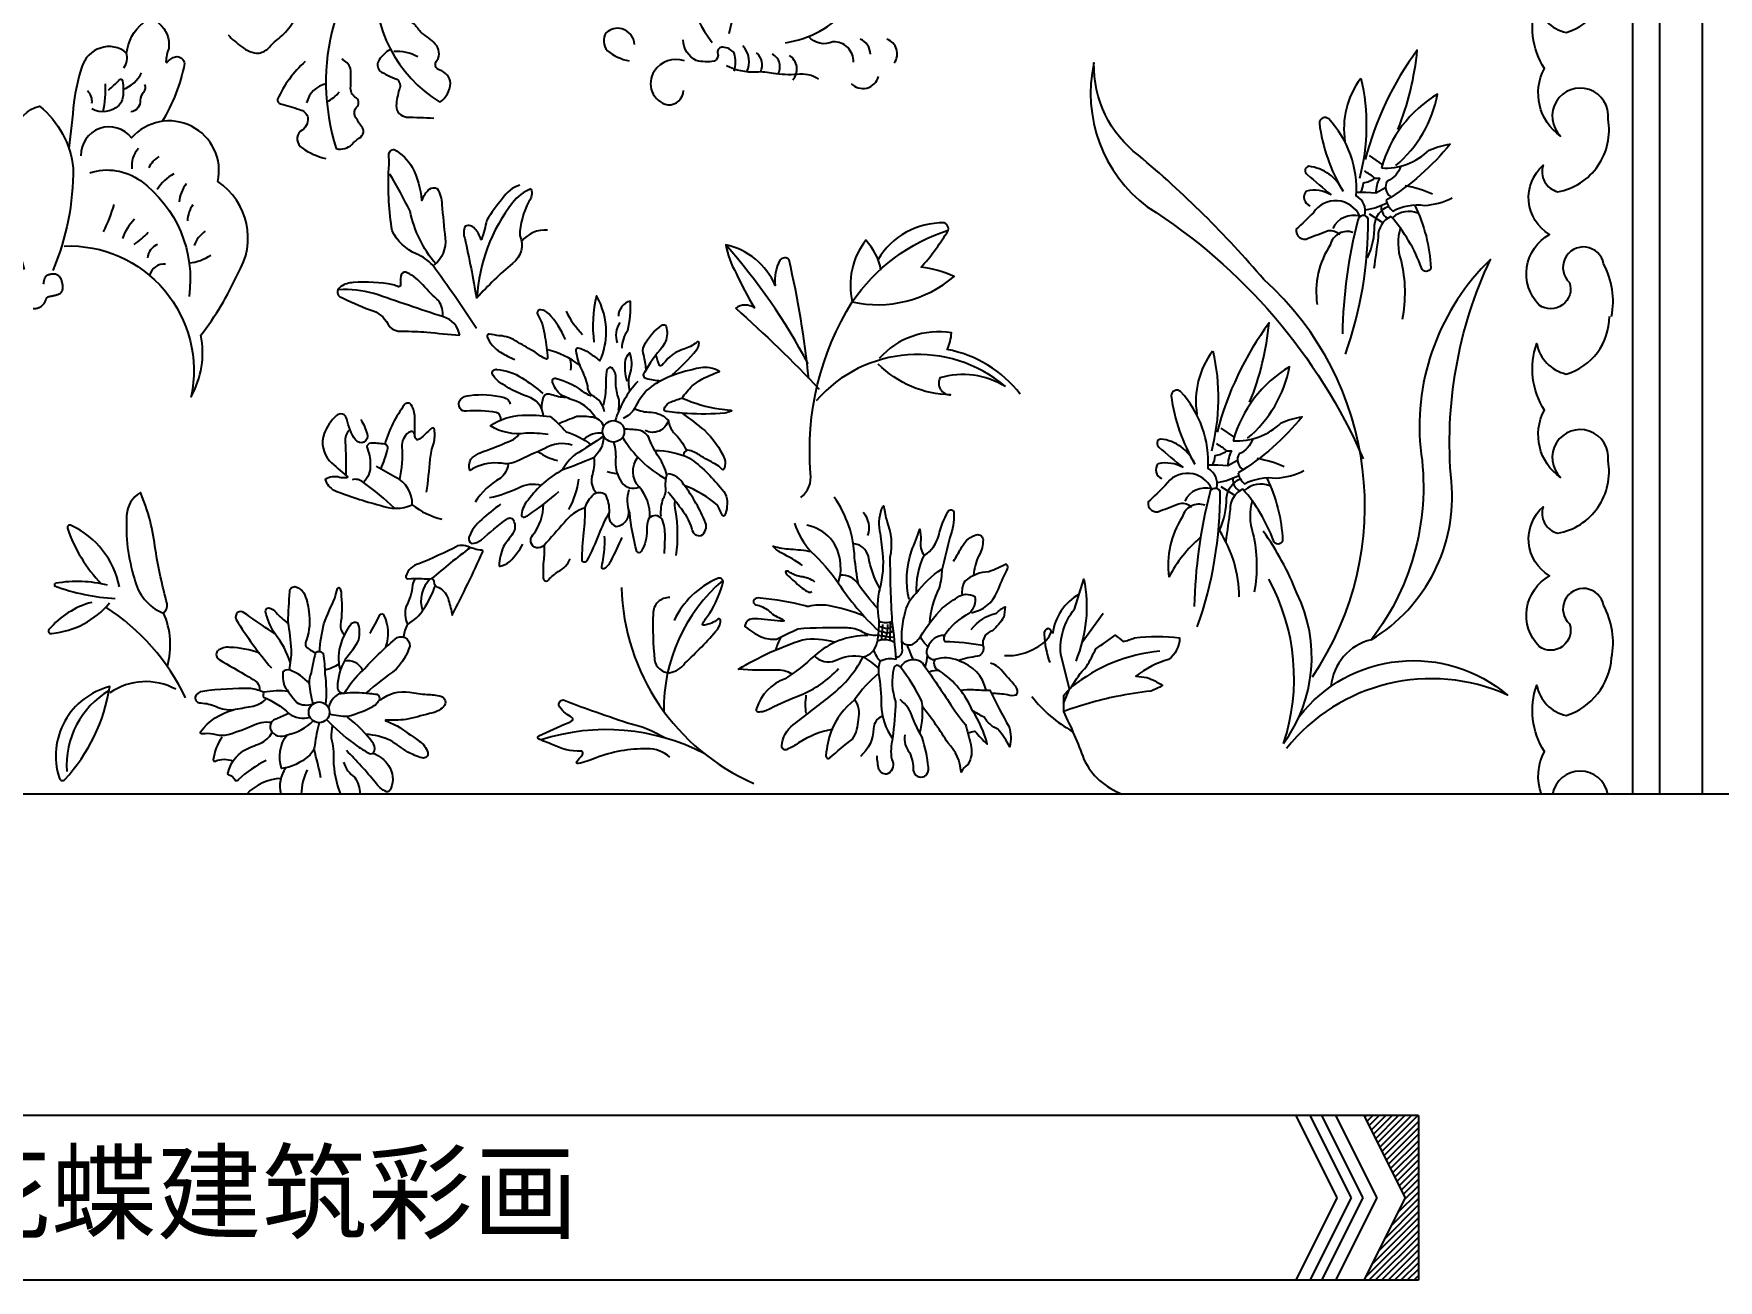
# Model space of a CAD drawing. Extents: x -66030 to 95157, y -13132 to 45879.
# Drawn here: x -59310 to -58642, y 2542 to 3035 of the extents above; entities that cross this region are included whole.
import ezdxf

# ---------------------------------------------------------------- set-up
doc = ezdxf.new("R2010")
doc.units = 0
doc.header["$LTSCALE"] = 100
doc.header["$MEASUREMENT"] = 0
for name, color, linetype in [('3', 11, 'CONTINUOUS'), ('4', 121, 'CONTINUOUS'), ('BH', 21, 'CONTINUOUS'), ('TEXT', 105, 'CONTINUOUS')]:
    doc.layers.add(name, color=color, linetype=linetype)
doc.styles.add('HZ', font='simhei.ttf')

# ---------------------------------------------------------------- blocks, each defined once
blk = doc.blocks.new('A$C39D27A13')
at = {"layer": '3'}
for p, q in [((1751.18, 0), (1751.18, 450)), ((1761.81, 0), (1761.81, 450)), ((1778.7, 0), (1778.7, 450)), ((1652.13, 249.21), (1646.77, 252.95)), ((1651.75, 226.53), (1646.77, 229.73)), ((1593.47, 141.19), (1588.11, 144.94)), ((1593.09, 118.51), (1588.11, 121.71)), ((1533, 60.21), (1541.29, 71.61))]:
    blk.add_line(p, q, dxfattribs=at)
for points in [[(1414.33, 344.86, 0.44894), (1400.95, 367.55, 0.74842), (1387.32, 374.07, 0.336972), (1386.43, 297.72)], [(1415.56, 297.6, 0.17459), (1440.28, 311.08, 0.636867), (1457.89, 315.23, 0.390474), (1467.01, 324.35, 0.803473), (1473.35, 343.28, 0.761374), (1459.64, 359.41, 0.576519), (1430.28, 360.8, 0.164434), (1393.02, 301.18, 0.164955)], [(1742.71, 189.18, 0.173904), (1739.51, 210.03, 1.389298), (1726.05, 202.64, -0.73149), (1713.99, 193.7, -0.491505), (1718.08, 221.67, -0.504606), (1715.6, 249.08, 0.435755), (1721.36, 238.56, 0.415023), (1741.29, 267.31, 1.600816), (1722.52, 260.61, -0.380556), (1716.11, 287.34, -0.232427), (1713.07, 313.67, 0.303494), (1724.77, 301.63, 0.302967), (1742.71, 324.46, 0.332582)], [(1278.62, 274.1, 0.242841), (1282.81, 281.54, 0.305966), (1278.6, 286.77, -0.576165), (1277.49, 290.6, 0.34629), (1276.81, 297.08, 0.063343), (1271.37, 301.46, -0.014893), (1268.64, 304.98, 0.226622), (1259.98, 307.07)], [(1154.55, 293.51, -0.18776), (1161.1, 305.53, -0.448534), (1167.38, 305.31, -0.261054), (1171.23, 295.34, 0.073887), (1170.14, 290.05, 0.632612), (1170.73, 289.97, -0.147667), (1173.98, 292.06, -0.417076), (1177.54, 289.31, -0.086449), (1168.64, 266.43)], [(1194.77, 300.68, 0.049404), (1200.19, 295.99, 0.174428), (1207, 293.45, 0.154601), (1211.1, 295.78, -0.062041), (1215.44, 299.73, 0.057931), (1220.41, 305.58)], [(1355.77, 296.87, 0.313292), (1350.69, 303.12, 0.242628), (1344.43, 301.52, 0.3259), (1344.96, 294.43, 0.119046), (1353.61, 290.39, 0.12118)], [(1153.49, 287.66, 0.215436), (1154.55, 293.51, 0.27149), (1144.2, 295.47, 0.252697), (1136.86, 288.09, 0.045364), (1133.7, 273.92, -0.002677), (1131.7, 255.74, -0.108915)], [(1258.86, 294.96, 0.086379), (1254.57, 290.88, 0.312814), (1254.72, 286.43, 0.038637), (1261.64, 283.12, -0.364758), (1262.53, 279.1, 0.047319), (1261.33, 272.64, 0.388475), (1265.43, 268.16, -0.002472), (1276.2, 267.76, 0.038211)], [(1395.18, 286.35, 0.145397), (1395.21, 293.47, 0.223233), (1390.75, 295.77, 0.491621), (1388.62, 293.66, -0.388802), (1387.27, 290.24, -0.084551), (1380.16, 290.5, -0.271025), (1374.94, 298.75)], [(1442.42, 289.85, 0.443709), (1434.32, 297.95, -0.334224), (1424.63, 300.08)], [(1658.02, 263.2, 0.074234), (1665.71, 294.66, 0.095175), (1645.11, 251.3, 0.095175)], [(1225.31, 290.12, 0.104597), (1214.3, 275.17, 0.363797), (1215.56, 273.36, -0.036789), (1223.1, 271.1, -0.292), (1226.33, 267.94, -0.299029), (1223.43, 262.51, 0.482358), (1224.05, 255.94, 0.100554), (1233.51, 251.74, 0.100554)], [(1237.61, 255.65, 0.261869), (1243.82, 257.33, -0.082851), (1246.71, 259.75, 0.158121), (1248.45, 262.09, 0.162532), (1247.58, 264.39, -0.027868), (1245.11, 268.4, -0.312737), (1245.62, 272.08, 0.448729), (1245.64, 275.61, -0.261807), (1243.28, 279.52, 0.020968), (1243.29, 287.43, 0.188471), (1239.74, 291.07, 0.188471)], [(1375.48, 290.39, 0.345926), (1363.56, 286.26, 0.530655), (1368.87, 272.97, 0.414184), (1375.19, 278.72, 0.414184)], [(1428.65, 283.11, 0.187178), (1420.11, 285.03, -0.057739), (1410.72, 285.41, 0.069187), (1403.94, 285.96, -0.141273), (1392.21, 288.5)], [(1624.25, 46.45, 0.374568), (1604.97, 203.86, 0.041694), (1555.36, 252.99, -0.24003), (1537.7, 289.57, 0.294473), (1558.74, 232.6, -0.150041), (1644.34, 132.82)], [(1147.35, 278.85, 0.042086), (1151.56, 282.79, -0.423106), (1152.73, 282.97, -0.092904), (1153.18, 277.55, -0.210699), (1151.42, 272.72, -0.32468), (1140.83, 271.37, -0.330129)], [(1161.7, 281.02, -0.252005), (1161.31, 277.91, 0.175393), (1159.99, 274.84, -0.39544), (1156.18, 270.22)], [(1643.34, 283.47, 0.202984), (1637.11, 258.41, 0.202984)], [(1657.21, 248.93, 0.173449), (1673.77, 277.24, 0.19237), (1651.51, 247.98)], [(1114.09, 207.76, -0.103593), (1110.56, 262.49, -0.307036), (1120.11, 272.44, -0.199657), (1133.38, 247.97, -0.102589), (1125.29, 207.34, -0.102589)], [(1641.55, 236.84, 0.207264), (1630.65, 267.42, 0.638051), (1626.96, 265.79, 0.102398), (1636.33, 238.73)], [(1129.79, 217.06, -0.49012), (1180.09, 157.38, 0.179356), (1184.01, 181.72, 0.05701), (1198.55, 206.07, 0.406327), (1190.69, 242.58, 0.776761), (1156.51, 259.86, 0.729413), (1136.47, 252.79)], [(1293.19, 184.44, 0.011513), (1275.79, 209.44, 0.113511), (1269.28, 213.93, -0.173218), (1259.75, 223.08, -0.049009), (1258.34, 246.52, 0.048353), (1258.42, 253.01, -0.474423), (1260.58, 255.3, -0.124844), (1267.72, 248.26, -0.097387), (1271.34, 235.26, 0.708454), (1271.62, 235.26, -0.146413), (1274.51, 239.58, -0.228231), (1277.6, 239.89, -0.118058), (1279.45, 233.52, 0.008431), (1280.75, 220.21, -0.249254), (1276.42, 209.47)], [(1651.51, 247.98, 0.213768), (1670.49, 255.09, -0.054662), (1678.79, 257.46, -0.083906), (1653.41, 235.18)], [(1140.01, 246.12, -0.235918), (1160.05, 242.98, -0.275751), (1179.3, 197.04, -0.275751)], [(1636.33, 238.73, 0.268624), (1622.75, 248.64, 0.662847), (1622.1, 245.41, 0.005968), (1631.63, 237.33, 0.005968)], [(1659.21, 248.7, -0.219998), (1653.89, 242.76, 0.421002), (1655.19, 236.72, 0.421002)], [(1276.97, 209.97, -0.121158), (1266.83, 230.84, 0.022579), (1258.79, 245.59, 0.022579)], [(1310.31, 241.21, 0.17902), (1303.47, 235.86, 0.041666), (1297.24, 227.25, -0.01445), (1295.16, 219.69, -0.76192), (1294.85, 219.68, 0.138261), (1292.49, 223.94, 0.342087), (1288.6, 224.89, 0.201735), (1288.49, 220.15, -0.011217), (1293.19, 196.34)], [(1643.42, 238.26, 0.068937), (1644.4, 242.05, 0.108187), (1648.9, 243.95), (1650.8, 243.95, 0.124695), (1649.38, 238.02)], [(1314.68, 239.67, -0.274989), (1313.88, 234.67, 0.113037), (1310.25, 221.17, -0.357775), (1307.38, 210.2, 0.032567), (1293.33, 196.56, 0.031289)], [(1314.68, 239.67, 0.14768), (1307.44, 234.2, 0.152227), (1293.33, 196.56, 0.152227)], [(1642.99, 228.84, 0.594299), (1624.58, 230.19, 0.001227), (1617.84, 223.7, 0.619007), (1622.57, 220.13, -0.008961), (1630.49, 223.16, -0.234138), (1635.03, 221.67)], [(1653.41, 235.18, 0.170849), (1656.02, 230.91, -0.154074), (1668.6, 233.18, 0.104608), (1679.5, 236.13, 0.104608)], [(1637.28, 174.26, 0.087595), (1646.32, 227.88, 0.744055), (1642.21, 227.27, 0.058259), (1636.1, 182.32)], [(1646.06, 212.42, 0.113482), (1648.86, 225.39, -0.28517), (1654.36, 232.81)], [(1664.81, 233.13, -0.102304), (1671.09, 208.35, -0.734687), (1667.43, 208.38, 0.09403), (1655.31, 228.78, 0.301506), (1650.26, 220.68, -0.006833), (1648.52, 208.1)], [(1421.6, 117.5, 0.270944), (1425.46, 127.02, -0.160936), (1441.96, 194.96, -0.166357), (1479.98, 223.33, -0.166357)], [(1441.96, 194.96, 0.237965), (1482.26, 205.04, 0.079502), (1469.24, 208.64, 0.040984), (1479.36, 222.22, 0.563081), (1478.33, 226.22, 0.271172), (1452.18, 211.72)], [(1640.36, 222.38, 0.455046), (1631.35, 217.64, 0.182971), (1626.07, 193.95, 0.182971)], [(1659.1, 224.39, 0.161877), (1659.34, 211.24, -0.101796), (1659.82, 188.01)], [(1424.73, 164.56, 0.029805), (1416.95, 211.62, 0.45915), (1413.32, 211.5, 0.151007), (1411.41, 201.44, 0.243457), (1391.85, 217.51, 0.087508), (1396, 206.25, 0.031564), (1403.23, 192.6, 0.313281), (1395.81, 192.45, -0.021526), (1428.9, 160.41)], [(1453.3, 207.54, 0.153973), (1447.33, 219.33, 0.226236), (1441.96, 194.96)], [(1279.79, 189.15, 0.165455), (1278.26, 195.31, -0.038478), (1271.93, 201.63, 0.10218), (1265.73, 206.46, 0.327772), (1263.39, 206.1, 0.085048), (1263.06, 201.91, -0.447949), (1262.22, 200.89, 0.066337), (1260.18, 201.69, 0.065201), (1244.34, 202.57, 0.14722), (1239.44, 200.97, 0.536996), (1238.89, 197.09, 0.022745), (1251.05, 191.75, -0.215543), (1258.03, 186.18, 0.30573), (1263.87, 183.37, -0.006283), (1273.48, 182.99, 0.011617), (1286.49, 181.71, 0.011617)], [(1286.49, 181.71, 0.299508), (1280.02, 188.98, -0.002429), (1252.46, 198.26, 0.084286), (1238.6, 199.77)], [(1343.87, 151.33, 0.244363), (1338.97, 157.88, -0.257196), (1337.22, 161.72, 0.055535), (1334.7, 168.37, -0.066964), (1332.64, 175.54, -0.452464), (1333.14, 176.73, -0.121566), (1337.87, 174.62, -0.018051), (1342.03, 171.57, 0.104814), (1344.55, 183.14, 0.124964), (1340.71, 197.33, 0.093107), (1339.66, 178.93)], [(1328.35, 179.98, 0.092069), (1321.73, 190.26, 0.177878), (1318.45, 191.84, 0.558011), (1317.3, 190.12, -0.109551), (1320.23, 181.16, -0.026574), (1321.29, 172.65, -0.510019), (1320.85, 172.27, -0.064126), (1316.32, 174.97, 0.013966), (1309.46, 178.96, 0.140693), (1302.17, 181.55, -0.012659), (1298.21, 182.15, 0.605716), (1297.39, 181.12, 0.162566), (1302.64, 174.99, 0.045082), (1308.35, 172.09)], [(1742.71, 53.91, 0.173904), (1739.51, 74.76, 1.389298), (1726.05, 67.37, -0.73149), (1713.99, 58.42, -0.491505), (1718.08, 86.4, -0.504606), (1715.6, 113.81, 0.435755), (1721.36, 103.28, 0.415023), (1741.29, 132.04, 1.600816), (1722.52, 125.34, -0.380556), (1716.11, 152.07, -0.232427), (1713.07, 178.4, 0.303494), (1724.77, 166.36, 0.332582), (1741.85, 189.18, 0.332582)], [(1360.32, 168.28, 0.034886), (1359.45, 173.81, -0.213312), (1359.49, 177.55, -0.133815), (1366.53, 185.65, -0.245135), (1367.95, 185.76, -0.129331), (1368.6, 183.08, -0.160243), (1366.84, 177.09, 0.053523), (1359.63, 167, 0.597668), (1360.24, 164.67, 0.049171), (1366.14, 163.69, 0.049171)], [(1508.47, 158.4, 0.184221), (1479.58, 176.08, 0.093907), (1481.27, 182.66, 0.258152), (1452.64, 172.49, 0.258152)], [(1599.36, 155.18, 0.074234), (1607.05, 186.64, 0.095175), (1586.45, 143.28, 0.095175)], [(1352.81, 163.42, -0.100018), (1352.11, 171.88, -0.111679), (1353.72, 174.8, -0.168189), (1353.95, 166.97, 0.136964), (1353.78, 159.4, 0.136964)], [(1370.7, 166.05, 0.037387), (1380.28, 175.9, 0.127315), (1381.38, 178.67, 0.687605), (1380.28, 178.84, -0.075166), (1375.26, 176.18, 0.135194), (1368.98, 172.52, 0.006786), (1366.66, 169.91, -0.405674), (1365.63, 169.72, -0.024889), (1364.21, 173.92, -0.024889)], [(1584.68, 175.45, 0.202984), (1578.46, 150.39, 0.202984)], [(1319.65, 149.81, 0.317965), (1313.33, 157.41, -0.069852), (1301.9, 163.44, -0.108796), (1299.31, 166.55, -0.511626), (1301.26, 168.19, -0.118559), (1311.09, 164.86, -0.04235), (1319.4, 158.69)], [(1349.37, 152.11, 0.160264), (1349.04, 157.98, -0.076599), (1348.33, 163.98, 0.207472), (1347.2, 168.32, 0.259668), (1345.89, 169.03, 0.270779), (1344.69, 167.32, 0.048363), (1344.39, 161.94, -0.045564), (1343.34, 153.95)], [(1374.65, 156.85, 0.069979), (1389.3, 152.55, -0.014596), (1393.7, 152.05, -0.066241), (1394.12, 151.89, -0.592188), (1394.02, 151.63, -0.062406), (1391.47, 150.91, -0.039925), (1376.59, 150.72, -0.016024), (1368.64, 151.47, -0.296548), (1367.47, 152.3, -0.26007), (1369.63, 155.02, -0.041145), (1374.46, 156.83, -0.024326), (1378.58, 161.72, -0.076245), (1386.49, 166.21, -0.011164), (1389.38, 167.36, 0.076203), (1385.56, 168.8, 0.119979), (1378.56, 168.07, 0.051715), (1368.46, 164.83, 0.068693), (1360.6, 159.95, 0.066119), (1355.78, 152.76, -0.163497), (1351.21, 148.81)], [(1502.61, 161.37, 0.213959), (1476.69, 164.81, 0.566335), (1480.91, 158.13, -0.194675), (1452.26, 170.29)], [(1598.55, 140.91, 0.173449), (1615.12, 169.23, 0.19237), (1592.86, 139.96)], [(1340.39, 148.9, 0.162405), (1332.64, 155.62, -0.050426), (1326.53, 158.16, -0.138294), (1323.29, 163.13, -0.72214), (1324.8, 164.61, -0.096926), (1334.47, 160, 0.059902), (1338.61, 157.69)], [(1268.78, 141.73, 0.003588), (1268.7, 149.11, 0.140536), (1267.3, 154.14, 0.481999), (1264.67, 154.27, 0.089881), (1256.84, 138.62)], [(1302.83, 148.17, 0.375278), (1300.93, 151.09, 0.06794), (1289.13, 151.69, -0.379226), (1286.62, 152.76, -0.290728), (1286.76, 156.29, -0.200273), (1290.47, 157.91, -0.095728), (1304.04, 157.03, -0.274459), (1306.51, 154.48)], [(1318.99, 152.55, -0.064926), (1319.67, 157.34, -0.412317), (1322.85, 158.3, 0.079143), (1328.39, 157.14, 0.05588)], [(1582.89, 128.82, 0.207264), (1571.99, 159.4, 0.638051), (1568.3, 157.77, 0.102398), (1577.68, 130.71)], [(1247.37, 148.29, -0.067155), (1249.85, 142.62, -0.865378), (1245.23, 140.23, -0.100526), (1241.75, 148.52, 0.59903), (1237.66, 149.89, 0.108763), (1232.76, 142.75, 0.271813), (1234.95, 132, 0.019237), (1241.71, 126.01, -0.706836), (1241.75, 125.27, -0.058155), (1238.89, 125.4, 0.21893), (1233.25, 124.63, 0.202297), (1236.75, 120.3, 0.035253), (1254.83, 114.44, 0.202315), (1267.71, 114.56, 0.202315)], [(1321.51, 142.39, 0.041186), (1312.66, 142.89, -0.16978), (1298.62, 145.8, -0.149538), (1311.24, 150.01, -0.04984), (1322.29, 149.48, -0.063379), (1328.61, 143.44, -0.105248), (1338.42, 138.34)], [(1343.54, 145.57, 0.289439), (1339.13, 149.22, 0.055346), (1332.82, 149.48, 0.019868), (1325.71, 146.59, 0.019868)], [(1355.73, 152.69, 0.102433), (1362.26, 151.21, -0.207746), (1369.13, 147.91, -0.465834), (1359.92, 143.96)], [(1369.13, 147.91, 0.139889), (1371.2, 143.21, -0.100123), (1376.28, 136.05)], [(1374.65, 150.8, -0.012574), (1383.39, 144.1, -0.099287), (1391.42, 132.79, -0.120877), (1391.38, 129.12, -0.167037), (1390.8, 128.39, -0.295456), (1390.22, 128.8, 0.090721), (1387.77, 130.71, -0.023375), (1381.56, 134.16, 0.114013), (1376.9, 136.19, 0.402573), (1375.18, 134.24, 0.402573)], [(1592.86, 139.96, 0.213768), (1611.83, 147.07, -0.054662), (1620.13, 149.44, -0.083906), (1594.75, 127.16)], [(1242.64, 144.02, 0.219197), (1241.12, 139.47, -0.020187), (1241.42, 126.45)], [(1273.39, 119.53, 0.012282), (1274.83, 132.62, -0.06729), (1276.21, 139, 0.099395), (1276.49, 144.31, 0.763839), (1275.1, 144.63, -0.0139), (1270.76, 140.72, -0.247323), (1269.48, 140.36, -0.180904), (1268.77, 141.78, 0.198202), (1267.85, 143.56, 0.218736), (1266.2, 143.14, 0.24555), (1263.52, 137.53, -0.083886), (1262.6, 124.63)], [(1330.98, 138.18, 0.228261), (1320.17, 136.84, 0.004888), (1309.01, 131.76, -0.166044), (1303.02, 131.01, 0.137738), (1292.57, 129.29, 0.0099), (1290.46, 128.19, -0.183798), (1290.84, 132.63, -0.129235), (1297.56, 136.21, 0.005916), (1306.87, 140.02, 0.115815), (1309.93, 142.39)], [(1343.51, 141.81, -0.231628), (1339.16, 133, -0.014695), (1327.32, 128.41, 0.112174), (1313.59, 116.45, 0.154839), (1310.96, 110.71, 0.572887), (1312.06, 109.71, 0.091759), (1313.79, 110.5, 0.030295), (1325.71, 119.78, 0.030295)], [(1343.51, 141.81, -0.020218), (1332.19, 134.47, 0.095015), (1327.21, 128.49, 0.095015)], [(1366.23, 110.05, -0.102155), (1367.1, 117.03, 0.190702), (1368.01, 121.74, -0.043372), (1368.47, 126.44, 0.093997), (1365.35, 133.43, -0.048466), (1361.67, 140.46, 0.285641), (1357.26, 144.13, 0.039319), (1351.58, 144.46, 0.039319)], [(1577.68, 130.71, 0.268624), (1564.09, 140.62, 0.662847), (1563.45, 137.39, 0.005968), (1572.97, 129.31, 0.005968)], [(1600.56, 140.68, -0.219998), (1595.23, 134.74, 0.421002), (1596.53, 128.7, 0.421002)], [(1255.27, 128.76, 0.030613), (1257.92, 136.44, 0.457103), (1256.84, 138.62, 0.036667), (1251.23, 138.93, 0.339661), (1249.71, 137.56, -0.090586), (1251.09, 130.58, -0.207565), (1248.34, 123.43)], [(1347.38, 139.37, -0.10191), (1348.16, 131.59, 0.145229), (1350.56, 123.51, 0.352846), (1357.55, 121.62, 0.391486)], [(1363.77, 136.06, -0.111478), (1377.54, 133.06, -0.068918), (1389.74, 121.42, -0.268082), (1392.3, 113.84, -0.111838), (1391.4, 110.26, -0.400742), (1390.88, 110.14, -0.209015), (1390.18, 111.1, 0.025847), (1388.56, 114.42, 0.089294), (1375.7, 122.07, 0.089294)], [(1584.76, 130.24, 0.068937), (1585.74, 134.03, 0.108187), (1590.25, 135.93), (1592.15, 135.93, 0.124695), (1590.72, 130)], [(1267.71, 114.56, 0.299417), (1260.96, 125.56, -0.020532), (1253.5, 129.82)], [(1305.72, 130.56, -0.182773), (1302.59, 125.06, 0.130385), (1292.56, 115.57, 0.130385)], [(1361.76, 109.79, 0.20161), (1357.55, 121.62, -0.365158), (1357.05, 133.42, -0.365158)], [(1368.92, 119.71, -0.04479), (1373.47, 113.92, -0.10046), (1378.47, 104.95, 0.439005), (1382.16, 102.39, 0.347606), (1383.85, 107.41, 0.067643), (1375.28, 122.51, 0.240388), (1368.86, 126.87, 0.240388)], [(1584.33, 120.82, 0.594299), (1565.92, 122.17, 0.001227), (1559.18, 115.68, 0.619007), (1563.91, 112.11, -0.008961), (1571.84, 115.14, -0.234138), (1576.37, 113.65)], [(1594.75, 127.16, 0.170849), (1597.36, 122.89, -0.154074), (1609.94, 125.16, 0.104608), (1620.85, 128.11, 0.104608)], [(1260.73, 113.2, 0.034926), (1248.34, 123.43, 0.254834), (1243.9, 124.5, 0.254834)], [(1298.35, 117.41, 0.059032), (1309.74, 121.28, -0.188502), (1318.86, 122.37)], [(1367.55, 95.33), (1367.84, 102.07, 0.098818), (1366.64, 108.83, 0.480031), (1361.43, 109.23, 0.115853), (1360.54, 104.49, -0.149743), (1358.35, 96.11, -0.624945), (1356.64, 96.1, -0.047759), (1353.87, 111.36, -0.167514), (1353.6, 120.57)], [(1578.62, 66.24, 0.087595), (1587.66, 119.86, 0.744055), (1583.55, 119.25, 0.058259), (1577.44, 74.3)], [(1587.4, 104.4, 0.113482), (1590.21, 117.37, -0.28517), (1595.7, 124.79)], [(1606.15, 125.11, -0.102304), (1612.43, 100.33, -0.734687), (1608.77, 100.37, 0.09403), (1596.65, 120.76, 0.301506), (1591.6, 112.66, -0.006833), (1589.87, 100.08)], [(1302.65, 114.81, 0.024522), (1295.2, 108.69, 0.133077), (1290.15, 101.71, 0.354743), (1291.18, 99.24, 0.164846), (1295.1, 100.7, -0.027642), (1305.2, 108.92, -0.556834), (1307.9, 108.13, -0.239103), (1307.59, 103.14, 0.01383), (1303.79, 98, 0.079316), (1302.08, 90.45, 0.555995), (1302.47, 90.22, 0.085512), (1306.38, 92.04, 0.05842), (1311.51, 99.01, 0.05842)], [(1336.24, 113.34, 0.16076), (1327.82, 107.42, 0.003907), (1319.93, 98.48, -0.238834), (1316.89, 97.55, -0.588094), (1315.51, 102.63, 0.160578), (1319.66, 114.78)], [(1345.71, 111.63, 0.027517), (1341.53, 102.92, -0.048099), (1336.78, 92.5, -0.739623), (1334.95, 92.42, -0.03242), (1335.7, 103.59, 0.028183), (1336.24, 113.47)], [(1336.24, 113.47, -0.147707), (1339.5, 118.59, -0.362305), (1344.13, 118.72, -0.112752), (1345.71, 111.63, 0.397624), (1348.5, 105.95, 0.434063), (1353.4, 112.82, 0.178975)], [(1372.28, 94.54, 0.074127), (1372.02, 112.28, -0.113577), (1371.88, 116.2, -0.113577)], [(1444.39, 83.03, -0.013062), (1442.87, 93.73, 0.147954), (1434.82, 117.54, 0.147954)], [(1459.39, 53.26, 0.011852), (1457.83, 68.48, -0.018084), (1457.04, 93.88, 0.146643), (1455.77, 108.04, -0.02138), (1454.57, 113.73, 0.40477), (1454.27, 114.07, 0.179418), (1453.94, 113.76, 0.156728), (1452.81, 104.31, -0.004412), (1453.97, 95.41, -0.086448), (1452.86, 81.46, 0.107972), (1452.5, 68.84, -0.037526), (1451.82, 60.18, -0.037526)], [(1581.71, 114.36, 0.455046), (1572.69, 109.62, 0.182971), (1567.41, 85.93, 0.182971)], [(1600.45, 116.37, 0.161877), (1600.68, 103.22, -0.101796), (1601.16, 79.99)], [(1419.11, 107.29, 0.104599), (1425.58, 96.06, -0.058165), (1436.39, 83.65, 0.059762), (1452.34, 64.67)], [(1464.48, 76.99, -0.139462), (1465.42, 96.26, 0.027109), (1468.67, 104.92, -0.051317), (1469.08, 100.62, 0.221909), (1470.59, 94.48, 0.171227), (1476.29, 102.45, -0.074253), (1479.85, 111.82, -0.944863), (1482.14, 111.16, -0.106778), (1480.66, 101.61, 0.011726), (1477.42, 88.65, 0.011726)], [(1151.69, 82.08, 0.238566), (1132.65, 106.4, 0.612119), (1131.1, 105.25, 0.107541), (1144.56, 83.27, 0.107541)], [(1350.71, 101.64, -0.012265), (1346.32, 92.37, -0.147377), (1343.58, 89.15, -0.548457), (1342.81, 90.05, 0.016337), (1343.88, 97.81, 0.025235), (1343.87, 102.16, 0.025235)], [(1436.39, 83.65, 0.121711), (1437.28, 91.23, 0.348764), (1423.99, 106.44, 0.361339)], [(1482.08, 92.25, 0.012019), (1484.98, 97.17, -0.197858), (1490.6, 102.5, -0.549295), (1493.75, 100.73, -0.136359), (1492.19, 94.56, 0.100366), (1490.03, 86.74, 0.100366)], [(1612.79, 20.01), (1612.79, 20.01, 0.277974), (1618.1, 79.54, 0.060197), (1604.74, 104.09)], [(1319.93, 98.48, -0.05258), (1319.75, 93.02, 0.045671), (1319.61, 85.5, 0.790313), (1321.62, 84.85, -0.056573), (1325.54, 88.09, 0.182831), (1330.19, 93.22, 0.182831)], [(1422.29, 90.55, 0.032696), (1414.04, 95.37, -0.07956), (1410.59, 98.03, -0.506683), (1410.73, 98.2, 0.061834), (1417.56, 97, -0.033564), (1425.58, 96.06)], [(1452.86, 81.46, -0.087226), (1448.37, 94.15, 0.318345), (1442.36, 99.12, 0.318345)], [(1427.17, 83.98, 0.12069), (1421.71, 86.08, -0.096172), (1418.32, 87.21, 0.001131), (1416.7, 88.1, 0.277661), (1415.62, 88.25, 0.289336), (1415.59, 87.65, 0.055486), (1418.95, 84.32, 0.063646), (1424.22, 80.23, 0.318481), (1425.9, 80.17, 0.318481)], [(1459.29, 54.61, 0.107141), (1459.82, 54.18, 0.374275), (1461.81, 57.03, -0.008429), (1461.57, 63.38, -0.064726), (1462.81, 71.2, -0.172758), (1467.24, 79.53, -0.086474), (1477.41, 89.07, -0.080046), (1476.35, 81.65, 0.096438), (1472.54, 67.67)], [(1489.13, 71.83, 0.254028), (1499.39, 80.05, -0.020063), (1503.16, 88.57, 0.390345), (1502.97, 91.09, -0.040662), (1496.07, 88.04, 0.16947), (1486.53, 84.34, 0.157654), (1485.43, 78.8, 0.157654)], [(1147.06, 82.7, 0.106511), (1126.5, 83.46, 0.4571), (1126, 82.45, 0.075409), (1150.07, 77.44)], [(1219.05, 49.17, 0.040115), (1219.92, 57.1, 0.020908), (1218.54, 68.02, -0.006336), (1219.15, 80.21, -0.498735), (1221.63, 82.08, -0.161842), (1224.7, 79.7, -0.094832), (1226.69, 72.32, -0.128316), (1225.78, 61.07, 0.161481), (1225.55, 58.42, 0.056515), (1229.38, 55.89, 0.056515)], [(1231.03, 56.34, -0.048822), (1232.71, 67.43, -0.01405), (1237.05, 77.62, -0.032908), (1238.12, 81.41, -0.703632), (1239.13, 81.47, -0.077088), (1239.59, 78.39, -0.065277), (1239.26, 66.96, 0.215884), (1240.68, 63.19, 0.423991)], [(1268.87, 85.32, 0.095606), (1267.76, 82.72, -0.111151), (1265.28, 74.4, 0.195582), (1265.81, 67.33, 0.195582)], [(1265.81, 67.33, 0.143331), (1272.17, 73.27, 0.068473), (1276.86, 82.66)], [(1369.75, 77.81, 0.438116), (1363.1, 71.36, 0.038278), (1363.69, 53.19, 0.369834), (1369.55, 48.02, 0.20409), (1375.69, 51.83, 0.026668), (1388.6, 65.22, 0.201541), (1389.72, 69.05, 0.47901), (1388.69, 69.21, -0.134076), (1383.41, 66.92, -0.518739), (1382.59, 67.27, -0.059452), (1385.44, 71.44, 0.074153), (1390.84, 84.17, 0.526464), (1388.6, 85.38, 0.185653), (1371.43, 68.74)], [(1451.97, 73.6, -0.033035), (1444.39, 83.03, 0.278058), (1437.21, 86.65, 0.278058)], [(1525.59, 35.9), (1528.03, 41.58), (1524.51, 55.38, -0.19207), (1529.93, 73.23), (1533.72, 85.13, -0.148651), (1530.47, 52.67)], [(1140.73, 75.92, 0.151576), (1123.82, 65.19, 0.755242), (1124.96, 63.59, 0.197129), (1147.81, 75.69)], [(1219.49, 51.87, 0.095444), (1213.21, 63.52, -0.087219), (1209.59, 72.31, -0.410765), (1210.88, 73.8, -0.135407), (1213.86, 71.85, 0.073643), (1218.39, 67.83, 0.073643)], [(1446.46, 70.64, 0.041728), (1432.39, 74.67, 0.091074), (1424.76, 74.32, -0.156327), (1423.3, 74.49, 0.045567), (1405.68, 77.52, 0.266967), (1402.93, 76.95, 0.47275), (1403.82, 74.99, -0.111574), (1408.8, 72.64, 0.088925), (1413.5, 69.59, -0.165684), (1414.94, 68.55, -0.114452), (1413.66, 68.44, 0.022775), (1403.2, 69.41, 0.429262), (1399.38, 66.35, 0.044824), (1405.94, 62.22, 0.108682), (1411.93, 61.37, 0.00022), (1420.38, 65.45, -0.028558), (1439.9, 65.92, -0.118506), (1445.8, 64.42)], [(1472.01, 58.43, -0.118178), (1468.93, 62.37, -0.048646), (1477.74, 73.76, -0.029451), (1483.56, 77.84, -0.299481), (1490.56, 78.26, -0.234459), (1488.25, 71.45, 0.137377), (1478.47, 62.8, 0.325186), (1471.9, 58.14, 0.626373), (1474.66, 53.26, 0.626373)], [(1489.07, 65.13, -0.168175), (1499.04, 71.7, -0.080196), (1502.5, 74.15, -0.01895), (1502.01, 70, -0.061474), (1497.56, 64.7, 0.402049), (1493.74, 58.77, -0.445574), (1491.62, 54.54, 0.051278), (1483.99, 52.84, 0.180696), (1474.66, 53.26, 0.459937), (1476.57, 48.82, 0.459937)], [(1213.16, 63.54, -0.002626), (1203.38, 70.18, 0.038732), (1200.84, 71.93, 0.310126), (1198.54, 71.92, 0.336321), (1197.93, 69.11, 0.037139), (1211.89, 49.96)], [(1239.24, 49.21, -0.152651), (1239.65, 59.87, -0.079798), (1243.49, 67.37, -0.393994), (1246.05, 67.87, -0.137365), (1246.42, 61.14, -0.066595), (1241.1, 53.27, 0.119689), (1238.03, 42.41, 0.473233), (1240.91, 39.98, 0.473233)], [(1250.9, 63.65, 0.029078), (1254.87, 70.93, -0.702884), (1256.45, 70.77, -0.193216), (1257.16, 58.31)], [(1452.55, 66.51, 0.09411), (1456.01, 65.62, 0.258208), (1458.05, 66.75)], [(1240.91, 39.98, -0.091721), (1248.11, 48.92, -0.03273), (1260.88, 61.33, -0.710714), (1266.68, 58.55, -0.117639), (1261.34, 49.5, 0.007555), (1249.27, 39.98, 0.007555)], [(1418.18, 47.54, 0.140777), (1411.69, 49.03, -0.024358), (1396.85, 49.45, -0.058025), (1422.29, 61.1, -0.114641), (1434.8, 60.26)], [(1448.16, 62.8, 0.188491), (1426.96, 54.75, -0.048812), (1415.36, 45.64, 0.230409), (1404.03, 33.9, 0.547187), (1404.66, 32.52, 0.125413), (1409.45, 33.89, -0.02509), (1421.31, 39.13, 0.112148), (1436.5, 49.66, 0.112148)], [(1452.19, 63.01, 0.030401), (1455.59, 62.53, 0.118147), (1458.55, 62.23)], [(1452.34, 64.67, 0.008676), (1455.08, 64.03, 0.249064), (1458.3, 64.73)], [(1461.51, 60.47, 0.306274), (1465.87, 59.29, 0.144604), (1468.93, 62.37)], [(1502.32, 54.84, 0.151251), (1514.93, 58.09, 0.183104), (1520.52, 63.55, 0.60957), (1519.41, 65.52, 0.403406), (1517.95, 63.24, 0.071168), (1520.18, 52.13, 0.071168)], [(1525.59, 38.93, -0.031239), (1528.84, 42.4, -0.075171), (1534.8, 50.51, 0.020577), (1538.41, 57.54, 0.011098), (1546.04, 62.86, -0.033909), (1549.23, 60.41, 0.044573), (1553.75, 61.87, -0.061066), (1571.61, 61.87, -0.226665), (1567.28, 53.22, 0.104363), (1554.33, 46.68, -0.024445), (1558.62, 46.18, -0.062701), (1564.87, 42.99, -0.034852), (1560.24, 40.77, 0.016289), (1546.44, 38.61, 0.037806), (1525.59, 32.66)], [(1207.23, 55.81, 0.077403), (1195.5, 58.07, 0.209928), (1190.59, 56.65, 0.468872), (1191.21, 53.24, -0.003792), (1202.96, 46.39, -0.050483), (1206.23, 44.23, -0.218479), (1207.18, 40.95)], [(1233.48, 35.51, 0.057315), (1233.23, 47.49, 0.046035), (1232.51, 55.65, 0.367251), (1229.38, 55.89, 0.028379), (1227.66, 47.95, 0.13445), (1226.92, 43.73, -0.019305)], [(1433.89, 25.6, 0.088607), (1420.67, 20.32, -0.086322), (1416.29, 17.74, -0.634805), (1414.02, 19.04, -0.215218), (1418.62, 27.46, 0.000954), (1432.23, 38.01, 0.112253), (1446.25, 54.32)], [(1426.96, 54.75, 0.305387), (1435.23, 52.84, -0.187607), (1446.25, 54.32, -0.061796), (1452.34, 49.7)], [(1459.39, 53.26, 0.171906), (1453.03, 52.63, 0.132348), (1452.4, 47.76, -0.038611), (1453.46, 35.26, 0.152616), (1457.91, 21.93, 0.152616)], [(1714.89, 0, -0.212842), (1716.11, 16.79, -0.232427), (1713.07, 43.13, 0.303494), (1724.77, 31.08, 0.302967), (1742.71, 53.91)], [(1452.4, 47.76, 0.072148), (1442.86, 37.27, 0.136157), (1433.6, 24.89, 0.061196), (1431.56, 15.29, 0.668684), (1433.12, 14.27, -0.027761), (1442.11, 21.78, 0.127896), (1444.44, 29.54, 0.198562), (1443.04, 37.47, 0.202826)], [(1468.74, 24.2, 0.099917), (1469.56, 36.63, 0.056408), (1461.04, 50.19, 0.747877), (1458.37, 49.76, 0.143409), (1459.13, 36.67, -0.016012), (1457.96, 22.13, 0.109238), (1457.58, 13.72, -0.413084), (1456.25, 8.07, -0.402429), (1452.55, 9.66, -0.046892), (1451.8, 15.07)], [(1461.14, 50.08, -0.497443), (1469.69, 52.03, -0.004694), (1480.28, 36.43, 0.034583), (1486.75, 27.6, -0.017379), (1488.9, 19.61, -0.20133), (1487.77, 11.74, 0.085844), (1485.05, 8.71, 0.185723), (1479.92, 20.15, 0.029385), (1469.88, 34.4)], [(1487.73, 24.18, -0.034227), (1490.56, 24.88, 0.039705), (1495.43, 19.79, 0.079701), (1489.64, 32.97, 0.14314), (1476.57, 48.82, 0.128691), (1472.47, 48.29, 0.128691)], [(1497.1, 39.92, -0.049457), (1503.43, 39.39, 0.179946), (1507.02, 39.32, 0.326209), (1506.71, 42.61, 0.003444), (1500.92, 49.16, 0.162389), (1496.71, 51.78)], [(1619.04, 30.84, -0.425197), (1701.47, 39.2, 0.342632), (1613.93, 18.04, 0.342632)], [(1208.97, 40.29, 0.053469), (1203.76, 41.76, 0.039073), (1184.73, 40.66, 0.301417), (1181.68, 38.41, 0.458195), (1183.95, 36.07, -0.081999), (1190.05, 34.7, 0.143244), (1196.86, 33.43, -0.014731), (1203.9, 34.61, 0.154116), (1209.81, 37.65, 0.154116)], [(1218.57, 40.57, 0.08735), (1208.97, 40.29, 0.244965), (1208.73, 38.37, -0.099346), (1218.81, 31.89, 0.228044), (1227.23, 30.38)], [(1234.88, 31.72, 0.050367), (1242.23, 30.79, 0.05061), (1251.04, 34.13, 0.159302), (1254.73, 37.24, 0.403394), (1253.9, 39.36, 0.02673), (1247.92, 39.95, 0.06743), (1238.35, 39.51, 0.171182), (1234.61, 34.71)], [(1255.07, 37.2, -0.215136), (1266.64, 40.37, 0.023008), (1273.48, 39.44, -0.06238), (1278.97, 38.77, -0.594361), (1280.09, 34.57, -0.161051), (1274.48, 31.89, -0.01681), (1265.16, 29.49, -0.027425), (1257.19, 29.26, 0.893621), (1257.09, 29.04, -0.018514), (1261.66, 27.06, -0.003434), (1270.47, 20.96, -0.171122), (1273.87, 16.49, -0.588173), (1271.59, 14.3, -0.046671), (1266.01, 16.56, 0.004185), (1259.11, 21.23, 0.094863), (1249.39, 23.63, 0.094863)], [(1484.83, 41.08, -0.057461), (1489.92, 41.4, 0.029366), (1496.5, 41.19, 0.02027), (1504.13, 26.57, -0.126739), (1504.34, 18.73, 0.042571), (1499.68, 25.72, -0.160061), (1494.16, 30.38, 0.000027), (1489.64, 32.97, 0.000027)], [(1369.75, 14.65, 0.184272), (1360.74, 17.88, 0.095718), (1340.25, 14.25, -0.064455), (1333.48, 12.09, -0.481393), (1332.77, 12.37, -0.098918), (1334.27, 14.54, 0.074285), (1335.28, 16.07, 0.634578), (1334.44, 16.94, -0.120268), (1323.4, 19.52, -0.021603), (1317.54, 21.94, -0.524777), (1317.78, 23.03, -0.007136), (1329.48, 28.24, 0.159008), (1331.36, 29.49, 0.317946), (1330.43, 30.68, -0.171229), (1325.8, 35.14, -0.546958), (1327.89, 37.21, 0.013064), (1338.68, 33.12, -0.001452), (1352.93, 28.2, -0.085315), (1367.97, 22.19)], [(1462.79, 23.39, 0.226089), (1464.76, 16.3, -0.099605), (1466.14, 9.42, 0.498399), (1470.55, 6.98, 0.345594), (1472.11, 10.55, 0.055035), (1469.62, 22.47, -0.035176), (1465.97, 30.03, 0.173101), (1460.88, 37.38, 0.162833)], [(1525.59, 38.93), (1525.59, 32.66, -0.025902), (1533.72, 13.72, 0.197716), (1548.87, 0)], [(1211.85, 28.29, 0.163039), (1204.16, 26.83, -0.028587), (1194.04, 23.25, -0.111783), (1188.82, 23.74, 0.063951), (1184.58, 23.81, -0.579629), (1183.81, 24.58, -0.17509), (1196.98, 33.35)], [(1218.82, 31.89, 0.000881), (1214.01, 29.73, 0.478493), (1211.57, 25.51, 0.435292), (1218.09, 23.49)], [(1230.82, 28.26, 0.046106), (1229.14, 19.41, -0.194072), (1226.57, 15.01, -0.146902), (1215.93, 10.05, -0.239711), (1218.09, 23.49, 0.159632), (1228.48, 29)], [(1233.75, 29.49, 0.036518), (1244.36, 20.1, 0.022189), (1250.24, 16.31, 0.388623), (1252.33, 16.32, 0.27959), (1252.4, 19.82, 0.069871), (1242.07, 30.47)], [(1236.08, 27.22, 0.05307), (1235.57, 22.12, -0.082821), (1236.5, 13.53, 0.096308), (1239.29, 0)], [(1453.88, 30.81, 0.314197), (1450.41, 25.95, -0.216037), (1445.19, 14.92)], [(1192.38, 22.58, 0.116388), (1188.84, 13.53, 0.612222), (1189.75, 13.07, -0.20278), (1196.68, 13.07)], [(1209.8, 13.3, 0.065925), (1198.74, 5.65, -0.366447), (1197.7, 5.21, -0.001316), (1196.64, 6.7, 0.180286), (1195.48, 7.32, -0.478204), (1194.77, 8.58, -0.195692), (1201.02, 17.26, -0.041797), (1207.58, 20.08, 0.167879), (1212.12, 24.27, 0.167879)], [(1252.28, 16.19, -0.138466), (1258.34, 11.34, -0.248062), (1259.22, 2.2, -0.388231), (1257.43, 0.86, -0.138033), (1253.05, 4.7, 0.021594), (1241.61, 17.24, 0.021594)], [(1240.51, 12.56, 0.167502), (1244.9, 6.58, -0.137062), (1246.95, 0)], [(1741.18, 0, 0.832839), (1719.36, 0, 0.832839)]]:
    blk.add_lwpolyline(points, format="xyb", dxfattribs=at)
for points in [[(1653.17, 240.15), (1649.38, 238.02), (1645.35, 238.26), (1641.49, 238.26)], [(1653.89, 233.99), (1648.9, 232.1), (1645.15, 231.31)], [(1117.61, 192.35), (1117.82, 192.32), (1118.04, 192.31), (1118.26, 192.32), (1118.49, 192.33), (1118.71, 192.36), (1118.93, 192.4), (1119.15, 192.45), (1119.36, 192.51), (1119.56, 192.58), (1119.76, 192.66), (1119.95, 192.74), (1120.14, 192.83), (1120.31, 192.93), (1120.48, 193.03), (1120.64, 193.13), (1120.8, 193.23), (1120.94, 193.34), (1121.09, 193.45), (1121.22, 193.58), (1121.36, 193.71), (1121.49, 193.85), (1121.63, 194), (1121.76, 194.17), (1121.89, 194.35), (1122.01, 194.54), (1122.14, 194.73), (1122.25, 194.92), (1122.36, 195.12), (1122.45, 195.32), (1122.54, 195.51), (1122.61, 195.7), (1122.67, 195.88), (1122.73, 196.05), (1122.79, 196.21), (1122.86, 196.36), (1122.93, 196.5), (1123.02, 196.62), (1123.12, 196.73), (1123.25, 196.83), (1123.4, 196.91), (1123.57, 196.98), (1123.76, 197.04), (1123.97, 197.1), (1124.2, 197.15), (1124.44, 197.21), (1124.71, 197.26), (1124.99, 197.31), (1125.28, 197.37), (1125.58, 197.43), (1125.89, 197.5), (1126.2, 197.57), (1126.5, 197.64), (1126.8, 197.72), (1127.09, 197.81), (1127.37, 197.9), (1127.63, 197.99), (1127.88, 198.1), (1128.11, 198.21), (1128.32, 198.34), (1128.52, 198.49), (1128.69, 198.64), (1128.84, 198.82), (1128.97, 199.01), (1129.08, 199.23), (1129.17, 199.46), (1129.23, 199.71), (1129.28, 199.98), (1129.31, 200.27), (1129.32, 200.58), (1129.32, 200.9), (1129.3, 201.23), (1129.26, 201.58), (1129.21, 201.94), (1129.14, 202.3), (1129.06, 202.66), (1128.96, 203.02), (1128.85, 203.36), (1128.72, 203.69), (1128.58, 204), (1128.42, 204.29), (1128.25, 204.57), (1128.06, 204.82), (1127.86, 205.04), (1127.64, 205.24), (1127.41, 205.42), (1127.17, 205.57), (1126.92, 205.69), (1126.65, 205.79), (1126.38, 205.86), (1126.1, 205.91), (1125.82, 205.94), (1125.53, 205.95), (1125.24, 205.94), (1124.95, 205.92), (1124.66, 205.89), (1124.38, 205.84), (1124.1, 205.78), (1123.84, 205.71), (1123.59, 205.62), (1123.35, 205.53), (1123.13, 205.43), (1122.93, 205.32), (1122.76, 205.2), (1122.61, 205.07), (1122.47, 204.93), (1122.35, 204.78), (1122.25, 204.63), (1122.16, 204.46), (1122.07, 204.28), (1121.99, 204.09), (1121.92, 203.88), (1121.85, 203.66), (1121.78, 203.43), (1121.73, 203.18), (1121.67, 202.91), (1121.63, 202.62), (1121.59, 202.31), (1121.56, 201.97)], [(1594.52, 132.14), (1590.72, 130), (1586.69, 130.24), (1582.84, 130.24)], [(1595.23, 125.97), (1590.25, 124.08), (1586.49, 123.29)]]:
    blk.add_lwpolyline(points, dxfattribs=at)
for points in [[(1666.97, 137.2, -0.205802), (1647.54, 61.13, 0.286936), (1679.26, 123.73, -0.134007), (1694.73, 211.69, 0.226865)], [(1170.61, 75.31, -0.022968), (1165.98, 96.74, 0.075027), (1160, 119.41, 0.25194), (1154.57, 110.36, 0.090869), (1157.67, 85.28, 0.244574), (1168.99, 71.65, 0.291058)], [(1282.09, 76.7, -0.028226), (1283.52, 70.86, 0.014206), (1295.6, 95.92, 0.571078), (1295.34, 96.61, -0.084957), (1292.33, 97.06, -0.006052), (1288.8, 98.37, 0.129847), (1285.79, 98.25, -0.017325), (1270.33, 91.13, 0.264835), (1265.16, 86.35, 0.537778), (1265.98, 85.28, -0.007495), (1271.54, 85.33, 0.023731), (1275.29, 85.31, -0.416637), (1276.26, 84.16, 0.333655), (1278.24, 81.81, -0.20901)], [(1226.98, 43.65, 0.13269), (1219.05, 49.17, 0.14906), (1216.41, 48.45, 0.063878), (1216.93, 42.97, 0.029971), (1221.94, 36.21, 0.21151), (1228.39, 35.69, -0.028775)], [(1130.07, 5.71, 0.147464), (1147.9, 42.56, 0.431191), (1127.84, 6.52, 0.653175)]]:
    blk.add_lwpolyline(points, format="xyb", close=True, dxfattribs=at)
for centre, radius in [((1347.38, 143.66), 4.28), ((1230.82, 32.37), 4.11)]:
    blk.add_circle(centre, radius, dxfattribs=at)
for centre, radius, start, end in [((1320.31, 281.96), 86.79, 131.78604, 197.64588), ((1306.55, 319.77), 53.54, 175.98397, 238.5495), ((1261.64, 277.67), 16.51, 60.13078, 94.47251), ((1391.72, 289.98), 9.42, 335.15045, 42.30053), ((1399.65, 288.73), 6.62, 336.38927, 47.81705), ((1442.34, 292.78), 6.84, 2.61264, 65.99913), ((1453.58, 293.19), 6.19, 324.38363, 70.53415), ((1407.68, 288.06), 5.67, 327.35042, 62.53276), ((1413.57, 287.12), 6.45, 318.43449, 57.39101), ((1105.74, 279.23), 40.52, 347.20205, 2.98291), ((1148.66, 291.53), 13.22, 290.3528, 333.58224), ((1235.87, 271.32), 10.29, 102.68676, 166.48835), ((1446.18, 285.92), 6.46, 223.24722, 344.47317), ((1562.67, 264.93), 83, 345.35715, 12.91125), ((1135.48, 274.44), 5.4, 351.79163, 48.72313), ((1224.09, 291.09), 19.65, 300.1561, 318.97089), ((1166.45, 248.88), 9.87, 136.25717, 187.5832), ((1173.08, 243.29), 10.85, 122.07421, 154.33855), ((1181.33, 230.26), 17.36, 117.76287, 147.90774), ((1191.56, 232.46), 16.35, 145.21212, 172.77158), ((1637.03, 230.72), 17.78, 48.08041, 63.89145), ((1653.96, 197.9), 43.53, 65.91527, 80.69749), ((1624.36, 236.38), 3.51, 136.13135, 252.17972), ((1624.84, 225.53), 13.62, 60.08924, 102.74244), ((1638.59, 230.97), 6.57, 345.59718, 63.19631), ((1078.67, 254.59), 74.02, 334.47353, 343.42406), ((1171.08, 214.03), 19.1, 134.43635, 161.79505), ((1189.75, 226.77), 11.09, 143.47031, 178.55866), ((1640.44, 220.21), 9, 73.56892, 154.82933), ((1656.71, 232.63), 5.33, 175.54524, 236.4936), ((1662.31, 221.05), 9.7, 67.76758, 130.47998), ((1142.42, 241.11), 27.83, 302.81205, 317.99976), ((1192.08, 213.45), 11.39, 123.97048, 160.23997), ((1320.36, 211.31), 12.09, 85.87625, 140.32266), ((1169.08, 211.94), 6.2, 111.26202, 176.3827), ((1213.32, 59.09), 238.68, 27.80815, 41.58446), ((1169.29, 203.98), 5.89, 83.62634, 165.01357), ((1177.95, 227.73), 17.39, 274.59674, 305.08164), ((1355.53, 189.18), 6.21, 103.01875, 179.62101), ((1311.7, 193.26), 42.48, 346.94308, 2.66072), ((1357.91, 205.28), 32.48, 205.5285, 225.5855), ((1357.75, 181.66), 9.38, 146.65852, 198.62631), ((1362.93, 176.43), 12.22, 143.72364, 179.38192), ((1312.19, 140.84), 36.28, 52.77543, 75.97443), ((1467.99, 120.67), 53.44, 49.61884, 138.96107), ((1504.02, 156.91), 83, 345.35715, 12.91125), ((1322.51, 169.64), 8.13, 347.59983, 19.13793), ((1387.82, 135.23), 41.75, 137.5276, 162.3427), ((1342.02, 133.46), 9.48, 83.08377, 132.95056), ((1390.75, 165.38), 46.45, 211.13326, 240.95735), ((1329.92, 152.93), 21.32, 234.56509, 257.17433), ((1578.37, 122.7), 17.78, 48.08041, 63.89145), ((1321.48, 131.61), 18.39, 340.91211, 5.33798), ((1356.36, 169.49), 43.27, 254.56908, 260.03028), ((1565.7, 128.36), 3.51, 136.13135, 252.17972), ((1566.18, 117.51), 13.62, 60.08924, 102.74244), ((1579.93, 122.95), 6.57, 345.59718, 63.19631), ((1595.31, 89.89), 43.53, 65.91527, 80.69749), ((1303.08, 128.04), 30.7, 329.96965, 353.88535), ((1345.29, 124.08), 6.61, 166.74021, 224.06296), ((1581.79, 112.19), 9, 73.56892, 154.82933), ((1598.05, 124.61), 5.33, 175.54524, 236.4936), ((1603.66, 113.03), 9.7, 67.76758, 130.47998), ((1286.37, 138.15), 30.08, 231.64465, 256.6547), ((1439.87, 105.43), 8.82, 339.96971, 43.68964), ((1612.65, 62.76), 50.83, 130.24269, 152.87839), ((1545.33, 77.57), 49.9, 0.6043, 32.53215), ((1520.9, -205.56), 380.69, 127.22496, 130.17796), ((1500.95, 80.48), 33.73, 155.45615, 181.60169), ((1283.14, 76.52), 12, 133.7458, 198.81793), ((1437.65, 84.15), 87.1, 181.52148, 246.58067), ((1434.39, 33.7), 67.1, 130.6145, 180.76231), ((1535.24, 45.83), 81.73, 341.58475, 28.69529), ((1099.67, 0.99), 86.6, 25.4174, 57.4318), ((1542.51, 60.59), 21.44, 119.90082, 172.22648), ((1140.61, 59.03), 31.27, 344.23163, 24.04994), ((1281.66, 59.47), 17.69, 153.63767, 171.06619), ((1455.21, 74.19), 6.28, 246.57552, 294.72249), ((1358.57, 71.53), 95.59, 353.68719, 357.34024), ((1442.02, 66.75), 14.1, 336.38838, 1.5532), ((1941, 54.05), 484.19, 178.35163, 179.22813), ((1430.5, 52.52), 19.4, 151.10266, 165.76159), ((1450.98, 72.84), 9.91, 236.6981, 276.9749), ((1444.62, 61.45), 7.31, 282.86833, 349.98595), ((1454.83, 53.55), 7.57, 59.34311, 113.04919), ((1480.39, 61.68), 2.22, 149.68713, 219.84692), ((1478.88, -14.89), 75.14, 78.5972, 90.14939), ((1652.42, 40.76), 20.94, 103.46057, 174.86742), ((1462.89, 61.58), 13.32, 200.3685, 222.24609), ((1534.51, 83.67), 74.98, 199.04867, 203.87882), ((1453.12, 55.93), 18.62, 343.4622, 357.09381), ((1569.57, -7.97), 64.77, 95.16063, 128.95965), ((1228.36, 68.43), 19.81, 284.13966, 301.70256), ((1242.15, 46.33), 6.49, 23.50006, 102.7694), ((1479.66, 37.6), 15.76, 13.15044, 73.03822), ((1165.34, 11.36), 34.54, 120.82386, 184.00997), ((1162.15, 19.68), 24.84, 61.29977, 124.90815), ((1449.36, 35.32), 26.01, 171.61416, 187.39987), ((1553.43, 69.34), 50.67, 217.33605, 241.48289), ((1344.63, -58.1), 83.61, 62.28042, 108.04404), ((1063.25, -28.56), 171.9, 11.7519, 15.61202), ((1227.62, 2.99), 12.39, 143.88943, 193.97369), ((1249.26, -1.11), 25.56, 155.25917, 177.51057), ((1216.35, -13.46), 19.58, 91.85042, 136.56124)]:
    blk.add_arc(centre, radius, start, end, dxfattribs=at)
at = {"layer": '4'}
blk.add_lwpolyline([(2231.16, 0), (0, 0), (0, 450), (2231.16, 450)], close=True, dxfattribs=at)
blk = doc.blocks.new('A$C67C823C9')
at = {"layer": '3'}
for p, q in [((1101.22, 65.25), (0, 65.25)), ((1052.62, 65.25), (1068.94, 32.63)), ((1058.22, 65.25), (1052.62, 65.25)), ((1058.22, 65.25), (1074.54, 32.63)), ((1062.83, 65.25), (1079.15, 32.63)), ((1068.42, 65.25), (1062.83, 65.25)), ((1068.42, 65.25), (1084.75, 32.63)), ((1079.62, 65.25), (1095.94, 32.63)), ((1101.22, 65.25), (1079.62, 65.25)), ((1101.22, 65.25), (1101.22, 0)), ((1068.94, 32.63), (1052.62, 0)), ((1074.54, 32.63), (1058.22, 0)), ((1079.15, 32.63), (1062.83, 0)), ((1084.75, 32.63), (1068.42, 0)), ((1095.94, 32.63), (1079.62, 0)), ((1101.22, 0), (0, 0)), ((1058.22, 0), (1052.62, 0)), ((1068.42, 0), (1062.83, 0)), ((1101.22, 0), (1079.62, 0))]:
    blk.add_line(p, q, dxfattribs=at)
at = {"layer": 'BH'}
for p, q in [((1079.95, 64.58), (1080.63, 65.25)), ((1080.8, 62.88), (1083.17, 65.25)), ((1081.65, 61.19), (1085.72, 65.25)), ((1082.5, 59.49), (1088.26, 65.25)), ((1083.35, 57.79), (1090.81, 65.25)), ((1084.2, 56.1), (1093.35, 65.25)), ((1085.05, 54.4), (1095.9, 65.25)), ((1085.9, 52.7), (1098.44, 65.25)), ((1086.74, 51.01), (1100.99, 65.25)), ((1087.59, 49.31), (1101.22, 62.94)), ((1088.44, 47.61), (1101.22, 60.39)), ((1089.29, 45.92), (1101.22, 57.85)), ((1090.14, 44.22), (1101.22, 55.3)), ((1090.99, 42.52), (1101.22, 52.75)), ((1091.84, 40.83), (1101.22, 50.21)), ((1092.69, 39.13), (1101.22, 47.66)), ((1093.54, 37.43), (1101.22, 45.12)), ((1094.38, 35.74), (1101.22, 42.57)), ((1092.97, 26.68), (1101.22, 34.94)), ((1095.23, 34.04), (1101.22, 40.03)), ((1095.51, 31.77), (1101.22, 37.48)), ((1085.32, 11.4), (1101.22, 27.3)), ((1087.87, 16.49), (1101.22, 29.84)), ((1090.42, 21.59), (1101.22, 32.39)), ((1080.22, 1.21), (1101.22, 22.21)), ((1082.77, 6.3), (1101.22, 24.75)), ((1081.56, 0), (1101.22, 19.66)), ((1084.11, 0), (1101.22, 17.12)), ((1086.65, 0), (1101.22, 14.57)), ((1089.2, 0), (1101.22, 12.03)), ((1091.74, 0), (1101.22, 9.48)), ((1094.29, 0), (1101.22, 6.93)), ((1096.83, 0), (1101.22, 4.39)), ((1099.38, 0), (1101.22, 1.84))]:
    blk.add_line(p, q, dxfattribs=at)

msp = doc.modelspace()

# ---------------------------------------------------------------- block references
at = {"layer": '4'}
for name, p in [('A$C39D27A13', (-60427.38, 2734.25)), ('A$C67C823C9', (-59862.41, 2541.63))]:
    msp.add_blockref(name, p, dxfattribs=at)

# ---------------------------------------------------------------- texts
at = {"layer": 'TEXT', "insert": (-59553.2, 2574.73), "char_height": 30.6, "attachment_point": 4, "style": 'HZ'}
msp.add_mtext('太平天国式花蝶建筑彩画', dxfattribs=at)

doc.saveas('drawing.dxf')
